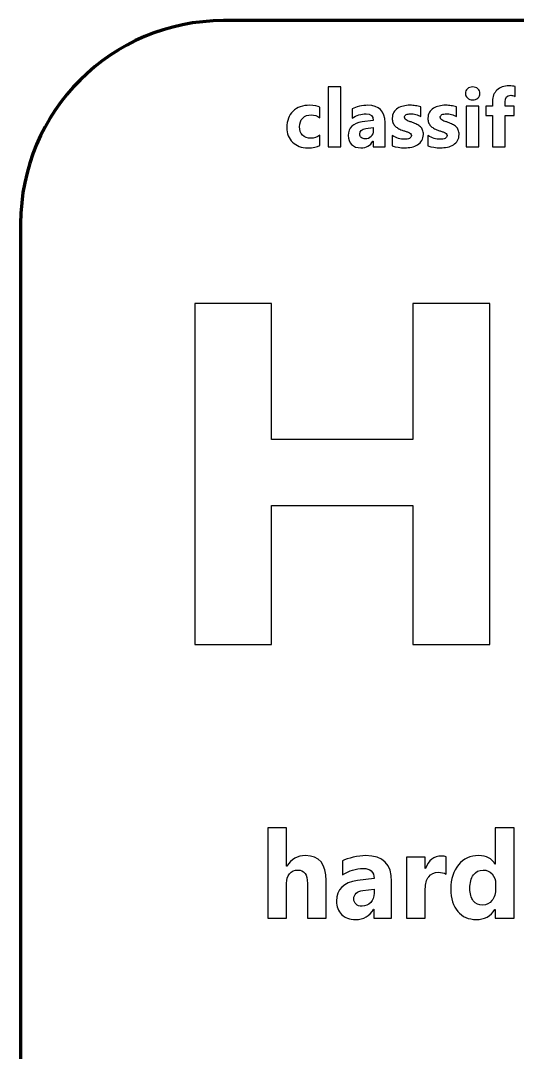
# Model space of a CAD drawing. Header units: centimetres. Extents: x -8 to 8, y -13.2 to 13.9.
# Drawn here: x -5.85 to -4.625, y 5.258 to 7.8 of the extents above; entities that cross this region are included whole.
import ezdxf

# ---------------------------------------------------------------- set-up
doc = ezdxf.new("R2010")
doc.units = ezdxf.units.CM
doc.header["$MEASUREMENT"] = 0
doc.layers.add('Layer 1', color=7, linetype='Continuous')

msp = doc.modelspace()

# ---------------------------------------------------------------- linework, layer by layer
at = {"layer": 'Layer 1', "lineweight": 100}
for points in [[(-5.85, -7.30005), (-5.85, -7.30005), (-5.85, 7.29995), (-5.85, 7.29995), (-5.85, 7.29995), (-5.85, 7.57609), (-5.62614, 7.79995), (-5.35, 7.79995), (-5.35, 7.79995), (-5.35, 7.79995), (5.35, 7.79995), (5.35, 7.79995), (5.35, 7.79995), (5.62614, 7.79995), (5.85, 7.57609), (5.85, 7.29995), (5.85, 7.29995), (5.85, 7.29995), (5.85, -7.30005), (5.85, -7.30005), (5.85, -7.30005), (5.85, -7.57619), (5.62614, -7.80005), (5.35, -7.80005), (5.35, -7.80005), (5.35, -7.80005), (-5.35, -7.80005), (-5.35, -7.80005), (-5.35, -7.80005), (-5.62614, -7.80005), (-5.85, -7.57619), (-5.85, -7.30005)], [(-5.85, -7.30005), (-5.85, -7.30005), (-5.85, 7.29995), (-5.85, 7.29995), (-5.85, 7.29995), (-5.85, 7.57609), (-5.62614, 7.79995), (-5.35, 7.79995), (-5.35, 7.79995), (-5.35, 7.79995), (2.95, 7.79995), (2.95, 7.79995), (2.95, 7.79995), (3.22614, 7.79995), (3.45, 7.57609), (3.45, 7.29995), (3.45, 7.29995), (3.45, 7.29995), (3.45, -7.30005), (3.45, -7.30005), (3.45, -7.30005), (3.45, -7.57619), (3.22614, -7.80005), (2.95, -7.80005), (2.95, -7.80005), (2.95, -7.80005), (-5.35, -7.80005), (-5.35, -7.80005), (-5.35, -7.80005), (-5.62614, -7.80005), (-5.85, -7.57619), (-5.85, -7.30005)]]:
    msp.add_open_spline(points, degree=3, knots=[0, 0, 0, 0, 0.1111111, 0.1111111, 0.1111111, 0.1111111, 0.2222222, 0.2222222, 0.2222222, 0.2222222, 0.3333333, 0.3333333, 0.3333333, 0.3333333, 0.4444444, 0.4444444, 0.4444444, 0.4444444, 0.5555556, 0.5555556, 0.5555556, 0.5555556, 0.6666667, 0.6666667, 0.6666667, 0.6666667, 0.7777778, 0.7777778, 0.7777778, 0.7777778, 1, 1, 1, 1], dxfattribs=at)
at = {"layer": 'Layer 1'}
for points, knots in [([(-5.06096, 7.48896), (-5.06096, 7.48896), (-5.09179, 7.48896), (-5.09179, 7.48896), (-5.09179, 7.48896), (-5.09179, 7.48896), (-5.09179, 7.63698), (-5.09179, 7.63698), (-5.09179, 7.63698), (-5.09179, 7.63698), (-5.06096, 7.63698), (-5.06096, 7.63698), (-5.06096, 7.63698), (-5.06096, 7.63698), (-5.06096, 7.48896), (-5.06096, 7.48896)], [0, 0, 0, 0, 0.2, 0.2, 0.2, 0.2, 0.4, 0.4, 0.4, 0.4, 0.6, 0.6, 0.6, 0.6, 1, 1, 1, 1]), ([(-4.73576, 7.60478), (-4.74096, 7.60478), (-4.74523, 7.60631), (-4.74853, 7.60941), (-4.74853, 7.60941), (-4.75186, 7.61251), (-4.75353, 7.61628), (-4.75353, 7.62078), (-4.75353, 7.62078), (-4.75353, 7.62541), (-4.75186, 7.62918), (-4.74853, 7.63211), (-4.74853, 7.63211), (-4.74523, 7.63505), (-4.74096, 7.63651), (-4.73576, 7.63651), (-4.73576, 7.63651), (-4.73046, 7.63651), (-4.7262, 7.63505), (-4.7229, 7.63211), (-4.7229, 7.63211), (-4.71963, 7.62918), (-4.71796, 7.62541), (-4.71796, 7.62078), (-4.71796, 7.62078), (-4.71796, 7.61611), (-4.71963, 7.61225), (-4.7229, 7.60925), (-4.7229, 7.60925), (-4.7262, 7.60628), (-4.73046, 7.60478), (-4.73576, 7.60478)], [0, 0, 0, 0, 0.1111111, 0.1111111, 0.1111111, 0.1111111, 0.2222222, 0.2222222, 0.2222222, 0.2222222, 0.3333333, 0.3333333, 0.3333333, 0.3333333, 0.4444444, 0.4444444, 0.4444444, 0.4444444, 0.5555556, 0.5555556, 0.5555556, 0.5555556, 0.6666667, 0.6666667, 0.6666667, 0.6666667, 0.7777778, 0.7777778, 0.7777778, 0.7777778, 1, 1, 1, 1]), ([(-4.63077, 7.61318), (-4.6345, 7.61498), (-4.6382, 7.61591), (-4.6419, 7.61591), (-4.6419, 7.61591), (-4.65117, 7.61591), (-4.65577, 7.61051), (-4.65577, 7.59978), (-4.65577, 7.59978), (-4.65577, 7.59978), (-4.65577, 7.58895), (-4.65577, 7.58895), (-4.65577, 7.58895), (-4.65577, 7.58895), (-4.63314, 7.58895), (-4.63314, 7.58895), (-4.63314, 7.58895), (-4.63314, 7.58895), (-4.63314, 7.56659), (-4.63314, 7.56659), (-4.63314, 7.56659), (-4.63314, 7.56659), (-4.65577, 7.56659), (-4.65577, 7.56659), (-4.65577, 7.56659), (-4.65577, 7.56659), (-4.65577, 7.48896), (-4.65577, 7.48896), (-4.65577, 7.48896), (-4.65577, 7.48896), (-4.68673, 7.48896), (-4.68673, 7.48896), (-4.68673, 7.48896), (-4.68673, 7.48896), (-4.68673, 7.56659), (-4.68673, 7.56659), (-4.68673, 7.56659), (-4.68673, 7.56659), (-4.70353, 7.56659), (-4.70353, 7.56659), (-4.70353, 7.56659), (-4.70353, 7.56659), (-4.70353, 7.58895), (-4.70353, 7.58895), (-4.70353, 7.58895), (-4.70353, 7.58895), (-4.68673, 7.58895), (-4.68673, 7.58895), (-4.68673, 7.58895), (-4.68673, 7.58895), (-4.68673, 7.60135), (-4.68673, 7.60135), (-4.68673, 7.60135), (-4.68673, 7.61275), (-4.68307, 7.62191), (-4.67573, 7.62888), (-4.67573, 7.62888), (-4.66843, 7.63585), (-4.65847, 7.63934), (-4.6459, 7.63934), (-4.6459, 7.63934), (-4.63987, 7.63934), (-4.6348, 7.63868), (-4.63077, 7.63738), (-4.63077, 7.63738), (-4.63077, 7.63738), (-4.63077, 7.61318), (-4.63077, 7.61318)], [0, 0, 0, 0, 0.0555556, 0.0555556, 0.0555556, 0.0555556, 0.1111111, 0.1111111, 0.1111111, 0.1111111, 0.1666667, 0.1666667, 0.1666667, 0.1666667, 0.2222222, 0.2222222, 0.2222222, 0.2222222, 0.2777778, 0.2777778, 0.2777778, 0.2777778, 0.3333333, 0.3333333, 0.3333333, 0.3333333, 0.3888889, 0.3888889, 0.3888889, 0.3888889, 0.4444444, 0.4444444, 0.4444444, 0.4444444, 0.5, 0.5, 0.5, 0.5, 0.5555556, 0.5555556, 0.5555556, 0.5555556, 0.6111111, 0.6111111, 0.6111111, 0.6111111, 0.6666667, 0.6666667, 0.6666667, 0.6666667, 0.7222222, 0.7222222, 0.7222222, 0.7222222, 0.7777778, 0.7777778, 0.7777778, 0.7777778, 0.8333333, 0.8333333, 0.8333333, 0.8333333, 0.8888889, 0.8888889, 0.8888889, 0.8888889, 1, 1, 1, 1]), ([(-5.11202, 7.49256), (-5.11899, 7.48853), (-5.12905, 7.48653), (-5.14219, 7.48653), (-5.14219, 7.48653), (-5.15755, 7.48653), (-5.16998, 7.49116), (-5.17948, 7.50049), (-5.17948, 7.50049), (-5.18898, 7.50979), (-5.19375, 7.52179), (-5.19375, 7.53652), (-5.19375, 7.53652), (-5.19375, 7.55352), (-5.18865, 7.56689), (-5.17848, 7.57668), (-5.17848, 7.57668), (-5.16828, 7.58648), (-5.15465, 7.59138), (-5.13759, 7.59138), (-5.13759, 7.59138), (-5.12582, 7.59138), (-5.11729, 7.58982), (-5.11202, 7.58672), (-5.11202, 7.58672), (-5.11202, 7.58672), (-5.11202, 7.56052), (-5.11202, 7.56052), (-5.11202, 7.56052), (-5.11845, 7.56535), (-5.12565, 7.56775), (-5.13359, 7.56775), (-5.13359, 7.56775), (-5.14245, 7.56775), (-5.14945, 7.56519), (-5.15465, 7.55999), (-5.15465, 7.55999), (-5.15982, 7.55482), (-5.16242, 7.54769), (-5.16242, 7.53856), (-5.16242, 7.53856), (-5.16242, 7.52972), (-5.15992, 7.52276), (-5.15498, 7.51772), (-5.15498, 7.51772), (-5.15005, 7.51266), (-5.14322, 7.51016), (-5.13459, 7.51016), (-5.13459, 7.51016), (-5.12689, 7.51016), (-5.11939, 7.51256), (-5.11202, 7.51739), (-5.11202, 7.51739), (-5.11202, 7.51739), (-5.11202, 7.49256), (-5.11202, 7.49256)], [0, 0, 0, 0, 0.0666667, 0.0666667, 0.0666667, 0.0666667, 0.1333333, 0.1333333, 0.1333333, 0.1333333, 0.2, 0.2, 0.2, 0.2, 0.2666667, 0.2666667, 0.2666667, 0.2666667, 0.3333333, 0.3333333, 0.3333333, 0.3333333, 0.4, 0.4, 0.4, 0.4, 0.4666667, 0.4666667, 0.4666667, 0.4666667, 0.5333333, 0.5333333, 0.5333333, 0.5333333, 0.6, 0.6, 0.6, 0.6, 0.6666667, 0.6666667, 0.6666667, 0.6666667, 0.7333333, 0.7333333, 0.7333333, 0.7333333, 0.8, 0.8, 0.8, 0.8, 0.8666667, 0.8666667, 0.8666667, 0.8666667, 1, 1, 1, 1]), ([(-4.95177, 7.48896), (-4.95177, 7.48896), (-4.98097, 7.48896), (-4.98097, 7.48896), (-4.98097, 7.48896), (-4.98097, 7.48896), (-4.98097, 7.50333), (-4.98097, 7.50333), (-4.98097, 7.50333), (-4.98097, 7.50333), (-4.98137, 7.50333), (-4.98137, 7.50333), (-4.98137, 7.50333), (-4.98807, 7.49213), (-4.998, 7.48653), (-5.01116, 7.48653), (-5.01116, 7.48653), (-5.02086, 7.48653), (-5.0285, 7.48926), (-5.03406, 7.49476), (-5.03406, 7.49476), (-5.03963, 7.50026), (-5.04239, 7.50762), (-5.04239, 7.51679), (-5.04239, 7.51679), (-5.04239, 7.53619), (-5.0309, 7.54739), (-5.00793, 7.55039), (-5.00793, 7.55039), (-5.00793, 7.55039), (-4.98077, 7.55399), (-4.98077, 7.55399), (-4.98077, 7.55399), (-4.98077, 7.56492), (-4.9867, 7.57039), (-4.99856, 7.57039), (-4.99856, 7.57039), (-5.01046, 7.57039), (-5.0218, 7.56685), (-5.03253, 7.55975), (-5.03253, 7.55975), (-5.03253, 7.55975), (-5.03253, 7.58298), (-5.03253, 7.58298), (-5.03253, 7.58298), (-5.02823, 7.58522), (-5.02236, 7.58715), (-5.0149, 7.58885), (-5.0149, 7.58885), (-5.00746, 7.59055), (-5.00066, 7.59138), (-4.99453, 7.59138), (-4.99453, 7.59138), (-4.96603, 7.59138), (-4.95177, 7.57715), (-4.95177, 7.54872), (-4.95177, 7.54872), (-4.95177, 7.54872), (-4.95177, 7.48896), (-4.95177, 7.48896)], [0, 0, 0, 0, 0.0625, 0.0625, 0.0625, 0.0625, 0.125, 0.125, 0.125, 0.125, 0.1875, 0.1875, 0.1875, 0.1875, 0.25, 0.25, 0.25, 0.25, 0.3125, 0.3125, 0.3125, 0.3125, 0.375, 0.375, 0.375, 0.375, 0.4375, 0.4375, 0.4375, 0.4375, 0.5, 0.5, 0.5, 0.5, 0.5625, 0.5625, 0.5625, 0.5625, 0.625, 0.625, 0.625, 0.625, 0.6875, 0.6875, 0.6875, 0.6875, 0.75, 0.75, 0.75, 0.75, 0.8125, 0.8125, 0.8125, 0.8125, 0.875, 0.875, 0.875, 0.875, 1, 1, 1, 1]), ([(-4.93391, 7.49159), (-4.93391, 7.49159), (-4.93391, 7.51659), (-4.93391, 7.51659), (-4.93391, 7.51659), (-4.92881, 7.51352), (-4.92374, 7.51126), (-4.91871, 7.50976), (-4.91871, 7.50976), (-4.91368, 7.50826), (-4.90891, 7.50752), (-4.90441, 7.50752), (-4.90441, 7.50752), (-4.89894, 7.50752), (-4.89461, 7.50826), (-4.89148, 7.50976), (-4.89148, 7.50976), (-4.88831, 7.51126), (-4.88675, 7.51352), (-4.88675, 7.51659), (-4.88675, 7.51659), (-4.88675, 7.51856), (-4.88745, 7.52019), (-4.88888, 7.52149), (-4.88888, 7.52149), (-4.89031, 7.52279), (-4.89214, 7.52392), (-4.89441, 7.52489), (-4.89441, 7.52489), (-4.89664, 7.52586), (-4.89911, 7.52676), (-4.90178, 7.52752), (-4.90178, 7.52752), (-4.90444, 7.52832), (-4.90701, 7.52919), (-4.90948, 7.53016), (-4.90948, 7.53016), (-4.91344, 7.53166), (-4.91694, 7.53329), (-4.91998, 7.53499), (-4.91998, 7.53499), (-4.92301, 7.53672), (-4.92554, 7.53872), (-4.92761, 7.54102), (-4.92761, 7.54102), (-4.92964, 7.54329), (-4.93121, 7.54592), (-4.93227, 7.54892), (-4.93227, 7.54892), (-4.93334, 7.55192), (-4.93391, 7.55545), (-4.93391, 7.55955), (-4.93391, 7.55955), (-4.93391, 7.56515), (-4.93267, 7.56999), (-4.93024, 7.57402), (-4.93024, 7.57402), (-4.92781, 7.57805), (-4.92454, 7.58135), (-4.92048, 7.58392), (-4.92048, 7.58392), (-4.91641, 7.58648), (-4.91174, 7.58838), (-4.90651, 7.58958), (-4.90651, 7.58958), (-4.90128, 7.59078), (-4.89581, 7.59138), (-4.89015, 7.59138), (-4.89015, 7.59138), (-4.88571, 7.59138), (-4.88125, 7.59105), (-4.87668, 7.59035), (-4.87668, 7.59035), (-4.87211, 7.58968), (-4.86761, 7.58868), (-4.86318, 7.58738), (-4.86318, 7.58738), (-4.86318, 7.58738), (-4.86318, 7.56355), (-4.86318, 7.56355), (-4.86318, 7.56355), (-4.86711, 7.56585), (-4.87128, 7.56755), (-4.87575, 7.56869), (-4.87575, 7.56869), (-4.88021, 7.56982), (-4.88458, 7.57039), (-4.88888, 7.57039), (-4.88888, 7.57039), (-4.89091, 7.57039), (-4.89281, 7.57022), (-4.89458, 7.56985), (-4.89458, 7.56985), (-4.89638, 7.56952), (-4.89798, 7.56899), (-4.89934, 7.56829), (-4.89934, 7.56829), (-4.90071, 7.56762), (-4.90178, 7.56675), (-4.90254, 7.56565), (-4.90254, 7.56565), (-4.90334, 7.56459), (-4.90371, 7.56335), (-4.90371, 7.56199), (-4.90371, 7.56199), (-4.90371, 7.56019), (-4.90314, 7.55862), (-4.90198, 7.55732), (-4.90198, 7.55732), (-4.90078, 7.55602), (-4.89928, 7.55489), (-4.89738, 7.55395), (-4.89738, 7.55395), (-4.89548, 7.55299), (-4.89338, 7.55215), (-4.89108, 7.55142), (-4.89108, 7.55142), (-4.88878, 7.55065), (-4.88648, 7.54989), (-4.88418, 7.54912), (-4.88418, 7.54912), (-4.88008, 7.54769), (-4.87638, 7.54612), (-4.87305, 7.54442), (-4.87305, 7.54442), (-4.86975, 7.54272), (-4.86688, 7.54075), (-4.86451, 7.53846), (-4.86451, 7.53846), (-4.86215, 7.53619), (-4.86031, 7.53352), (-4.85905, 7.53046), (-4.85905, 7.53046), (-4.85778, 7.52739), (-4.85715, 7.52376), (-4.85715, 7.51952), (-4.85715, 7.51952), (-4.85715, 7.51359), (-4.85841, 7.50852), (-4.86101, 7.50433), (-4.86101, 7.50433), (-4.86358, 7.50013), (-4.86698, 7.49673), (-4.87125, 7.49409), (-4.87125, 7.49409), (-4.87551, 7.49146), (-4.88045, 7.48953), (-4.88601, 7.48833), (-4.88601, 7.48833), (-4.89158, 7.48713), (-4.89734, 7.48653), (-4.90334, 7.48653), (-4.90334, 7.48653), (-4.91434, 7.48653), (-4.92451, 7.48823), (-4.93391, 7.49159)], [0, 0, 0, 0, 0.025, 0.025, 0.025, 0.025, 0.05, 0.05, 0.05, 0.05, 0.075, 0.075, 0.075, 0.075, 0.1, 0.1, 0.1, 0.1, 0.125, 0.125, 0.125, 0.125, 0.15, 0.15, 0.15, 0.15, 0.175, 0.175, 0.175, 0.175, 0.2, 0.2, 0.2, 0.2, 0.225, 0.225, 0.225, 0.225, 0.25, 0.25, 0.25, 0.25, 0.275, 0.275, 0.275, 0.275, 0.3, 0.3, 0.3, 0.3, 0.325, 0.325, 0.325, 0.325, 0.35, 0.35, 0.35, 0.35, 0.375, 0.375, 0.375, 0.375, 0.4, 0.4, 0.4, 0.4, 0.425, 0.425, 0.425, 0.425, 0.45, 0.45, 0.45, 0.45, 0.475, 0.475, 0.475, 0.475, 0.5, 0.5, 0.5, 0.5, 0.525, 0.525, 0.525, 0.525, 0.55, 0.55, 0.55, 0.55, 0.575, 0.575, 0.575, 0.575, 0.6, 0.6, 0.6, 0.6, 0.625, 0.625, 0.625, 0.625, 0.65, 0.65, 0.65, 0.65, 0.675, 0.675, 0.675, 0.675, 0.7, 0.7, 0.7, 0.7, 0.725, 0.725, 0.725, 0.725, 0.75, 0.75, 0.75, 0.75, 0.775, 0.775, 0.775, 0.775, 0.8, 0.8, 0.8, 0.8, 0.825, 0.825, 0.825, 0.825, 0.85, 0.85, 0.85, 0.85, 0.875, 0.875, 0.875, 0.875, 0.9, 0.9, 0.9, 0.9, 0.925, 0.925, 0.925, 0.925, 0.95, 0.95, 0.95, 0.95, 1, 1, 1, 1]), ([(-4.84592, 7.49159), (-4.84592, 7.49159), (-4.84592, 7.51659), (-4.84592, 7.51659), (-4.84592, 7.51659), (-4.84082, 7.51352), (-4.83575, 7.51126), (-4.83072, 7.50976), (-4.83072, 7.50976), (-4.82569, 7.50826), (-4.82092, 7.50752), (-4.81642, 7.50752), (-4.81642, 7.50752), (-4.81095, 7.50752), (-4.80662, 7.50826), (-4.80349, 7.50976), (-4.80349, 7.50976), (-4.80032, 7.51126), (-4.79876, 7.51352), (-4.79876, 7.51659), (-4.79876, 7.51659), (-4.79876, 7.51856), (-4.79946, 7.52019), (-4.80089, 7.52149), (-4.80089, 7.52149), (-4.80232, 7.52279), (-4.80415, 7.52392), (-4.80642, 7.52489), (-4.80642, 7.52489), (-4.80865, 7.52586), (-4.81112, 7.52676), (-4.81379, 7.52752), (-4.81379, 7.52752), (-4.81645, 7.52832), (-4.81902, 7.52919), (-4.82149, 7.53016), (-4.82149, 7.53016), (-4.82545, 7.53166), (-4.82895, 7.53329), (-4.83199, 7.53499), (-4.83199, 7.53499), (-4.83502, 7.53672), (-4.83755, 7.53872), (-4.83962, 7.54102), (-4.83962, 7.54102), (-4.84165, 7.54329), (-4.84322, 7.54592), (-4.84428, 7.54892), (-4.84428, 7.54892), (-4.84535, 7.55192), (-4.84592, 7.55545), (-4.84592, 7.55955), (-4.84592, 7.55955), (-4.84592, 7.56515), (-4.84468, 7.56999), (-4.84225, 7.57402), (-4.84225, 7.57402), (-4.83982, 7.57805), (-4.83655, 7.58135), (-4.83249, 7.58392), (-4.83249, 7.58392), (-4.82842, 7.58648), (-4.82375, 7.58838), (-4.81852, 7.58958), (-4.81852, 7.58958), (-4.81329, 7.59078), (-4.80782, 7.59138), (-4.80216, 7.59138), (-4.80216, 7.59138), (-4.79772, 7.59138), (-4.79326, 7.59105), (-4.78869, 7.59035), (-4.78869, 7.59035), (-4.78412, 7.58968), (-4.77962, 7.58868), (-4.77519, 7.58738), (-4.77519, 7.58738), (-4.77519, 7.58738), (-4.77519, 7.56355), (-4.77519, 7.56355), (-4.77519, 7.56355), (-4.77912, 7.56585), (-4.78329, 7.56755), (-4.78776, 7.56869), (-4.78776, 7.56869), (-4.79222, 7.56982), (-4.79659, 7.57039), (-4.80089, 7.57039), (-4.80089, 7.57039), (-4.80292, 7.57039), (-4.80482, 7.57022), (-4.80659, 7.56985), (-4.80659, 7.56985), (-4.80839, 7.56952), (-4.80999, 7.56899), (-4.81135, 7.56829), (-4.81135, 7.56829), (-4.81272, 7.56762), (-4.81379, 7.56675), (-4.81455, 7.56565), (-4.81455, 7.56565), (-4.81535, 7.56459), (-4.81572, 7.56335), (-4.81572, 7.56199), (-4.81572, 7.56199), (-4.81572, 7.56019), (-4.81515, 7.55862), (-4.81399, 7.55732), (-4.81399, 7.55732), (-4.81279, 7.55602), (-4.81129, 7.55489), (-4.80939, 7.55395), (-4.80939, 7.55395), (-4.80749, 7.55299), (-4.80539, 7.55215), (-4.80309, 7.55142), (-4.80309, 7.55142), (-4.80079, 7.55065), (-4.79849, 7.54989), (-4.79619, 7.54912), (-4.79619, 7.54912), (-4.79209, 7.54769), (-4.78839, 7.54612), (-4.78506, 7.54442), (-4.78506, 7.54442), (-4.78176, 7.54272), (-4.77889, 7.54075), (-4.77652, 7.53846), (-4.77652, 7.53846), (-4.77416, 7.53619), (-4.77232, 7.53352), (-4.77106, 7.53046), (-4.77106, 7.53046), (-4.76979, 7.52739), (-4.76916, 7.52376), (-4.76916, 7.51952), (-4.76916, 7.51952), (-4.76916, 7.51359), (-4.77042, 7.50852), (-4.77302, 7.50433), (-4.77302, 7.50433), (-4.77559, 7.50013), (-4.77899, 7.49673), (-4.78326, 7.49409), (-4.78326, 7.49409), (-4.78752, 7.49146), (-4.79246, 7.48953), (-4.79802, 7.48833), (-4.79802, 7.48833), (-4.80359, 7.48713), (-4.80935, 7.48653), (-4.81535, 7.48653), (-4.81535, 7.48653), (-4.82635, 7.48653), (-4.83652, 7.48823), (-4.84592, 7.49159)], [0, 0, 0, 0, 0.025, 0.025, 0.025, 0.025, 0.05, 0.05, 0.05, 0.05, 0.075, 0.075, 0.075, 0.075, 0.1, 0.1, 0.1, 0.1, 0.125, 0.125, 0.125, 0.125, 0.15, 0.15, 0.15, 0.15, 0.175, 0.175, 0.175, 0.175, 0.2, 0.2, 0.2, 0.2, 0.225, 0.225, 0.225, 0.225, 0.25, 0.25, 0.25, 0.25, 0.275, 0.275, 0.275, 0.275, 0.3, 0.3, 0.3, 0.3, 0.325, 0.325, 0.325, 0.325, 0.35, 0.35, 0.35, 0.35, 0.375, 0.375, 0.375, 0.375, 0.4, 0.4, 0.4, 0.4, 0.425, 0.425, 0.425, 0.425, 0.45, 0.45, 0.45, 0.45, 0.475, 0.475, 0.475, 0.475, 0.5, 0.5, 0.5, 0.5, 0.525, 0.525, 0.525, 0.525, 0.55, 0.55, 0.55, 0.55, 0.575, 0.575, 0.575, 0.575, 0.6, 0.6, 0.6, 0.6, 0.625, 0.625, 0.625, 0.625, 0.65, 0.65, 0.65, 0.65, 0.675, 0.675, 0.675, 0.675, 0.7, 0.7, 0.7, 0.7, 0.725, 0.725, 0.725, 0.725, 0.75, 0.75, 0.75, 0.75, 0.775, 0.775, 0.775, 0.775, 0.8, 0.8, 0.8, 0.8, 0.825, 0.825, 0.825, 0.825, 0.85, 0.85, 0.85, 0.85, 0.875, 0.875, 0.875, 0.875, 0.9, 0.9, 0.9, 0.9, 0.925, 0.925, 0.925, 0.925, 0.95, 0.95, 0.95, 0.95, 1, 1, 1, 1]), ([(-4.72053, 7.48896), (-4.72053, 7.48896), (-4.75136, 7.48896), (-4.75136, 7.48896), (-4.75136, 7.48896), (-4.75136, 7.48896), (-4.75136, 7.58895), (-4.75136, 7.58895), (-4.75136, 7.58895), (-4.75136, 7.58895), (-4.72053, 7.58895), (-4.72053, 7.58895), (-4.72053, 7.58895), (-4.72053, 7.58895), (-4.72053, 7.48896), (-4.72053, 7.48896)], [0, 0, 0, 0, 0.2, 0.2, 0.2, 0.2, 0.4, 0.4, 0.4, 0.4, 0.6, 0.6, 0.6, 0.6, 1, 1, 1, 1]), ([(-4.98077, 7.52959), (-4.98077, 7.52959), (-4.98077, 7.53632), (-4.98077, 7.53632), (-4.98077, 7.53632), (-4.98077, 7.53632), (-4.99893, 7.53399), (-4.99893, 7.53399), (-4.99893, 7.53399), (-5.00896, 7.53269), (-5.01396, 7.52816), (-5.01396, 7.52039), (-5.01396, 7.52039), (-5.01396, 7.51689), (-5.01276, 7.51399), (-5.01033, 7.51176), (-5.01033, 7.51176), (-5.00786, 7.50952), (-5.00456, 7.50839), (-5.0004, 7.50839), (-5.0004, 7.50839), (-4.9946, 7.50839), (-4.9899, 7.51039), (-4.98623, 7.51439), (-4.98623, 7.51439), (-4.9826, 7.51839), (-4.98077, 7.52346), (-4.98077, 7.52959)], [0, 0, 0, 0, 0.125, 0.125, 0.125, 0.125, 0.25, 0.25, 0.25, 0.25, 0.375, 0.375, 0.375, 0.375, 0.5, 0.5, 0.5, 0.5, 0.625, 0.625, 0.625, 0.625, 0.75, 0.75, 0.75, 0.75, 1, 1, 1, 1]), ([(-4.69348, 6.26314), (-4.69348, 6.26314), (-4.88328, 6.26314), (-4.88328, 6.26314), (-4.88328, 6.26314), (-4.88328, 6.26314), (-4.88328, 6.60533), (-4.88328, 6.60533), (-4.88328, 6.60533), (-4.88328, 6.60533), (-5.23127, 6.60533), (-5.23127, 6.60533), (-5.23127, 6.60533), (-5.23127, 6.60533), (-5.23127, 6.26314), (-5.23127, 6.26314), (-5.23127, 6.26314), (-5.23127, 6.26314), (-5.42067, 6.26314), (-5.42067, 6.26314), (-5.42067, 6.26314), (-5.42067, 6.26314), (-5.42067, 7.10333), (-5.42067, 7.10333), (-5.42067, 7.10333), (-5.42067, 7.10333), (-5.23127, 7.10333), (-5.23127, 7.10333), (-5.23127, 7.10333), (-5.23127, 7.10333), (-5.23127, 6.76813), (-5.23127, 6.76813), (-5.23127, 6.76813), (-5.23127, 6.76813), (-4.88328, 6.76813), (-4.88328, 6.76813), (-4.88328, 6.76813), (-4.88328, 6.76813), (-4.88328, 7.10333), (-4.88328, 7.10333), (-4.88328, 7.10333), (-4.88328, 7.10333), (-4.69348, 7.10333), (-4.69348, 7.10333), (-4.69348, 7.10333), (-4.69348, 7.10333), (-4.69348, 6.26314), (-4.69348, 6.26314)], [0, 0, 0, 0, 0.0769231, 0.0769231, 0.0769231, 0.0769231, 0.1538462, 0.1538462, 0.1538462, 0.1538462, 0.2307692, 0.2307692, 0.2307692, 0.2307692, 0.3076923, 0.3076923, 0.3076923, 0.3076923, 0.3846154, 0.3846154, 0.3846154, 0.3846154, 0.4615385, 0.4615385, 0.4615385, 0.4615385, 0.5384615, 0.5384615, 0.5384615, 0.5384615, 0.6153846, 0.6153846, 0.6153846, 0.6153846, 0.6923077, 0.6923077, 0.6923077, 0.6923077, 0.7692308, 0.7692308, 0.7692308, 0.7692308, 0.8461538, 0.8461538, 0.8461538, 0.8461538, 1, 1, 1, 1]), ([(-5.09674, 5.58896), (-5.09674, 5.58896), (-5.14289, 5.58896), (-5.14289, 5.58896), (-5.14289, 5.58896), (-5.14289, 5.58896), (-5.14289, 5.6742), (-5.14289, 5.6742), (-5.14289, 5.6742), (-5.14289, 5.6962), (-5.15089, 5.70715), (-5.16694, 5.70715), (-5.16694, 5.70715), (-5.17514, 5.70715), (-5.18179, 5.7041), (-5.18683, 5.69795), (-5.18683, 5.69795), (-5.19193, 5.6918), (-5.19448, 5.68395), (-5.19448, 5.6745), (-5.19448, 5.6745), (-5.19448, 5.6745), (-5.19448, 5.58896), (-5.19448, 5.58896), (-5.19448, 5.58896), (-5.19448, 5.58896), (-5.24073, 5.58896), (-5.24073, 5.58896), (-5.24073, 5.58896), (-5.24073, 5.58896), (-5.24073, 5.811), (-5.24073, 5.811), (-5.24073, 5.811), (-5.24073, 5.811), (-5.19448, 5.811), (-5.19448, 5.811), (-5.19448, 5.811), (-5.19448, 5.811), (-5.19448, 5.7167), (-5.19448, 5.7167), (-5.19448, 5.7167), (-5.19448, 5.7167), (-5.19388, 5.7167), (-5.19388, 5.7167), (-5.19388, 5.7167), (-5.18254, 5.73395), (-5.16719, 5.7426), (-5.14774, 5.7426), (-5.14774, 5.7426), (-5.11374, 5.7426), (-5.09674, 5.7221), (-5.09674, 5.6811), (-5.09674, 5.6811), (-5.09674, 5.6811), (-5.09674, 5.58896), (-5.09674, 5.58896)], [0, 0, 0, 0, 0.0666667, 0.0666667, 0.0666667, 0.0666667, 0.1333333, 0.1333333, 0.1333333, 0.1333333, 0.2, 0.2, 0.2, 0.2, 0.2666667, 0.2666667, 0.2666667, 0.2666667, 0.3333333, 0.3333333, 0.3333333, 0.3333333, 0.4, 0.4, 0.4, 0.4, 0.4666667, 0.4666667, 0.4666667, 0.4666667, 0.5333333, 0.5333333, 0.5333333, 0.5333333, 0.6, 0.6, 0.6, 0.6, 0.6666667, 0.6666667, 0.6666667, 0.6666667, 0.7333333, 0.7333333, 0.7333333, 0.7333333, 0.8, 0.8, 0.8, 0.8, 0.8666667, 0.8666667, 0.8666667, 0.8666667, 1, 1, 1, 1]), ([(-4.63377, 5.58896), (-4.63377, 5.58896), (-4.68007, 5.58896), (-4.68007, 5.58896), (-4.68007, 5.58896), (-4.68007, 5.58896), (-4.68007, 5.60961), (-4.68007, 5.60961), (-4.68007, 5.60961), (-4.68007, 5.60961), (-4.68062, 5.60961), (-4.68062, 5.60961), (-4.68062, 5.60961), (-4.69117, 5.59341), (-4.70667, 5.58531), (-4.72706, 5.58531), (-4.72706, 5.58531), (-4.74581, 5.58531), (-4.76091, 5.59191), (-4.77231, 5.60516), (-4.77231, 5.60516), (-4.78376, 5.61836), (-4.78946, 5.63686), (-4.78946, 5.66061), (-4.78946, 5.66061), (-4.78946, 5.6854), (-4.78316, 5.70525), (-4.77056, 5.7202), (-4.77056, 5.7202), (-4.75796, 5.73515), (-4.74146, 5.7426), (-4.72107, 5.7426), (-4.72107, 5.7426), (-4.70172, 5.7426), (-4.68827, 5.7357), (-4.68062, 5.7218), (-4.68062, 5.7218), (-4.68062, 5.7218), (-4.68007, 5.7218), (-4.68007, 5.7218), (-4.68007, 5.7218), (-4.68007, 5.7218), (-4.68007, 5.811), (-4.68007, 5.811), (-4.68007, 5.811), (-4.68007, 5.811), (-4.63377, 5.811), (-4.63377, 5.811), (-4.63377, 5.811), (-4.63377, 5.811), (-4.63377, 5.58896), (-4.63377, 5.58896)], [0, 0, 0, 0, 0.0714286, 0.0714286, 0.0714286, 0.0714286, 0.1428571, 0.1428571, 0.1428571, 0.1428571, 0.2142857, 0.2142857, 0.2142857, 0.2142857, 0.2857143, 0.2857143, 0.2857143, 0.2857143, 0.3571429, 0.3571429, 0.3571429, 0.3571429, 0.4285714, 0.4285714, 0.4285714, 0.4285714, 0.5, 0.5, 0.5, 0.5, 0.5714286, 0.5714286, 0.5714286, 0.5714286, 0.6428571, 0.6428571, 0.6428571, 0.6428571, 0.7142857, 0.7142857, 0.7142857, 0.7142857, 0.7857143, 0.7857143, 0.7857143, 0.7857143, 0.8571429, 0.8571429, 0.8571429, 0.8571429, 1, 1, 1, 1]), ([(-4.93535, 5.58896), (-4.93535, 5.58896), (-4.97915, 5.58896), (-4.97915, 5.58896), (-4.97915, 5.58896), (-4.97915, 5.58896), (-4.97915, 5.61051), (-4.97915, 5.61051), (-4.97915, 5.61051), (-4.97915, 5.61051), (-4.97975, 5.61051), (-4.97975, 5.61051), (-4.97975, 5.61051), (-4.9898, 5.59371), (-5.00469, 5.58531), (-5.02444, 5.58531), (-5.02444, 5.58531), (-5.03899, 5.58531), (-5.05044, 5.58941), (-5.05879, 5.59766), (-5.05879, 5.59766), (-5.06714, 5.60591), (-5.07129, 5.61696), (-5.07129, 5.63071), (-5.07129, 5.63071), (-5.07129, 5.65981), (-5.05404, 5.6766), (-5.01959, 5.6811), (-5.01959, 5.6811), (-5.01959, 5.6811), (-4.97885, 5.6865), (-4.97885, 5.6865), (-4.97885, 5.6865), (-4.97885, 5.7029), (-4.98775, 5.7111), (-5.00554, 5.7111), (-5.00554, 5.7111), (-5.02339, 5.7111), (-5.04039, 5.7058), (-5.05649, 5.69515), (-5.05649, 5.69515), (-5.05649, 5.69515), (-5.05649, 5.73), (-5.05649, 5.73), (-5.05649, 5.73), (-5.05004, 5.73335), (-5.04124, 5.73625), (-5.03004, 5.7388), (-5.03004, 5.7388), (-5.01889, 5.74135), (-5.00869, 5.7426), (-4.9995, 5.7426), (-4.9995, 5.7426), (-4.95675, 5.7426), (-4.93535, 5.72125), (-4.93535, 5.6786), (-4.93535, 5.6786), (-4.93535, 5.6786), (-4.93535, 5.58896), (-4.93535, 5.58896)], [0, 0, 0, 0, 0.0625, 0.0625, 0.0625, 0.0625, 0.125, 0.125, 0.125, 0.125, 0.1875, 0.1875, 0.1875, 0.1875, 0.25, 0.25, 0.25, 0.25, 0.3125, 0.3125, 0.3125, 0.3125, 0.375, 0.375, 0.375, 0.375, 0.4375, 0.4375, 0.4375, 0.4375, 0.5, 0.5, 0.5, 0.5, 0.5625, 0.5625, 0.5625, 0.5625, 0.625, 0.625, 0.625, 0.625, 0.6875, 0.6875, 0.6875, 0.6875, 0.75, 0.75, 0.75, 0.75, 0.8125, 0.8125, 0.8125, 0.8125, 0.875, 0.875, 0.875, 0.875, 1, 1, 1, 1]), ([(-4.80086, 5.6972), (-4.80646, 5.70025), (-4.81296, 5.70175), (-4.82036, 5.70175), (-4.82036, 5.70175), (-4.83041, 5.70175), (-4.83826, 5.69805), (-4.84395, 5.6907), (-4.84395, 5.6907), (-4.8496, 5.6833), (-4.85245, 5.6733), (-4.85245, 5.66061), (-4.85245, 5.66061), (-4.85245, 5.66061), (-4.85245, 5.58896), (-4.85245, 5.58896), (-4.85245, 5.58896), (-4.85245, 5.58896), (-4.8987, 5.58896), (-4.8987, 5.58896), (-4.8987, 5.58896), (-4.8987, 5.58896), (-4.8987, 5.73895), (-4.8987, 5.73895), (-4.8987, 5.73895), (-4.8987, 5.73895), (-4.85245, 5.73895), (-4.85245, 5.73895), (-4.85245, 5.73895), (-4.85245, 5.73895), (-4.85245, 5.7111), (-4.85245, 5.7111), (-4.85245, 5.7111), (-4.85245, 5.7111), (-4.85185, 5.7111), (-4.85185, 5.7111), (-4.85185, 5.7111), (-4.8445, 5.73145), (-4.83136, 5.7416), (-4.81231, 5.7416), (-4.81231, 5.7416), (-4.80741, 5.7416), (-4.80361, 5.741), (-4.80086, 5.73985), (-4.80086, 5.73985), (-4.80086, 5.73985), (-4.80086, 5.6972), (-4.80086, 5.6972)], [0, 0, 0, 0, 0.0769231, 0.0769231, 0.0769231, 0.0769231, 0.1538462, 0.1538462, 0.1538462, 0.1538462, 0.2307692, 0.2307692, 0.2307692, 0.2307692, 0.3076923, 0.3076923, 0.3076923, 0.3076923, 0.3846154, 0.3846154, 0.3846154, 0.3846154, 0.4615385, 0.4615385, 0.4615385, 0.4615385, 0.5384615, 0.5384615, 0.5384615, 0.5384615, 0.6153846, 0.6153846, 0.6153846, 0.6153846, 0.6923077, 0.6923077, 0.6923077, 0.6923077, 0.7692308, 0.7692308, 0.7692308, 0.7692308, 0.8461538, 0.8461538, 0.8461538, 0.8461538, 1, 1, 1, 1]), ([(-4.67917, 5.66191), (-4.67917, 5.66191), (-4.67917, 5.6732), (-4.67917, 5.6732), (-4.67917, 5.6732), (-4.67917, 5.68295), (-4.68202, 5.69105), (-4.68767, 5.6975), (-4.68767, 5.6975), (-4.69332, 5.70395), (-4.70072, 5.70715), (-4.70977, 5.70715), (-4.70977, 5.70715), (-4.72002, 5.70715), (-4.72806, 5.70315), (-4.73381, 5.6951), (-4.73381, 5.6951), (-4.73956, 5.687), (-4.74246, 5.67595), (-4.74246, 5.66191), (-4.74246, 5.66191), (-4.74246, 5.64871), (-4.73966, 5.63856), (-4.73411, 5.63146), (-4.73411, 5.63146), (-4.72851, 5.62431), (-4.72082, 5.62076), (-4.71097, 5.62076), (-4.71097, 5.62076), (-4.70157, 5.62076), (-4.69392, 5.62451), (-4.68802, 5.63201), (-4.68802, 5.63201), (-4.68212, 5.63956), (-4.67917, 5.64951), (-4.67917, 5.66191)], [0, 0, 0, 0, 0.1, 0.1, 0.1, 0.1, 0.2, 0.2, 0.2, 0.2, 0.3, 0.3, 0.3, 0.3, 0.4, 0.4, 0.4, 0.4, 0.5, 0.5, 0.5, 0.5, 0.6, 0.6, 0.6, 0.6, 0.7, 0.7, 0.7, 0.7, 0.8, 0.8, 0.8, 0.8, 1, 1, 1, 1]), ([(-4.97885, 5.64991), (-4.97885, 5.64991), (-4.97885, 5.66001), (-4.97885, 5.66001), (-4.97885, 5.66001), (-4.97885, 5.66001), (-5.00609, 5.65651), (-5.00609, 5.65651), (-5.00609, 5.65651), (-5.02114, 5.65456), (-5.02864, 5.64776), (-5.02864, 5.63611), (-5.02864, 5.63611), (-5.02864, 5.63086), (-5.02684, 5.62651), (-5.02319, 5.62316), (-5.02319, 5.62316), (-5.01949, 5.61981), (-5.01454, 5.61811), (-5.00829, 5.61811), (-5.00829, 5.61811), (-4.9996, 5.61811), (-4.99255, 5.62111), (-4.98705, 5.62711), (-4.98705, 5.62711), (-4.9816, 5.63311), (-4.97885, 5.64071), (-4.97885, 5.64991)], [0, 0, 0, 0, 0.125, 0.125, 0.125, 0.125, 0.25, 0.25, 0.25, 0.25, 0.375, 0.375, 0.375, 0.375, 0.5, 0.5, 0.5, 0.5, 0.625, 0.625, 0.625, 0.625, 0.75, 0.75, 0.75, 0.75, 1, 1, 1, 1])]:
    msp.add_open_spline(points, degree=3, knots=knots, dxfattribs=at)

doc.saveas('drawing.dxf')
